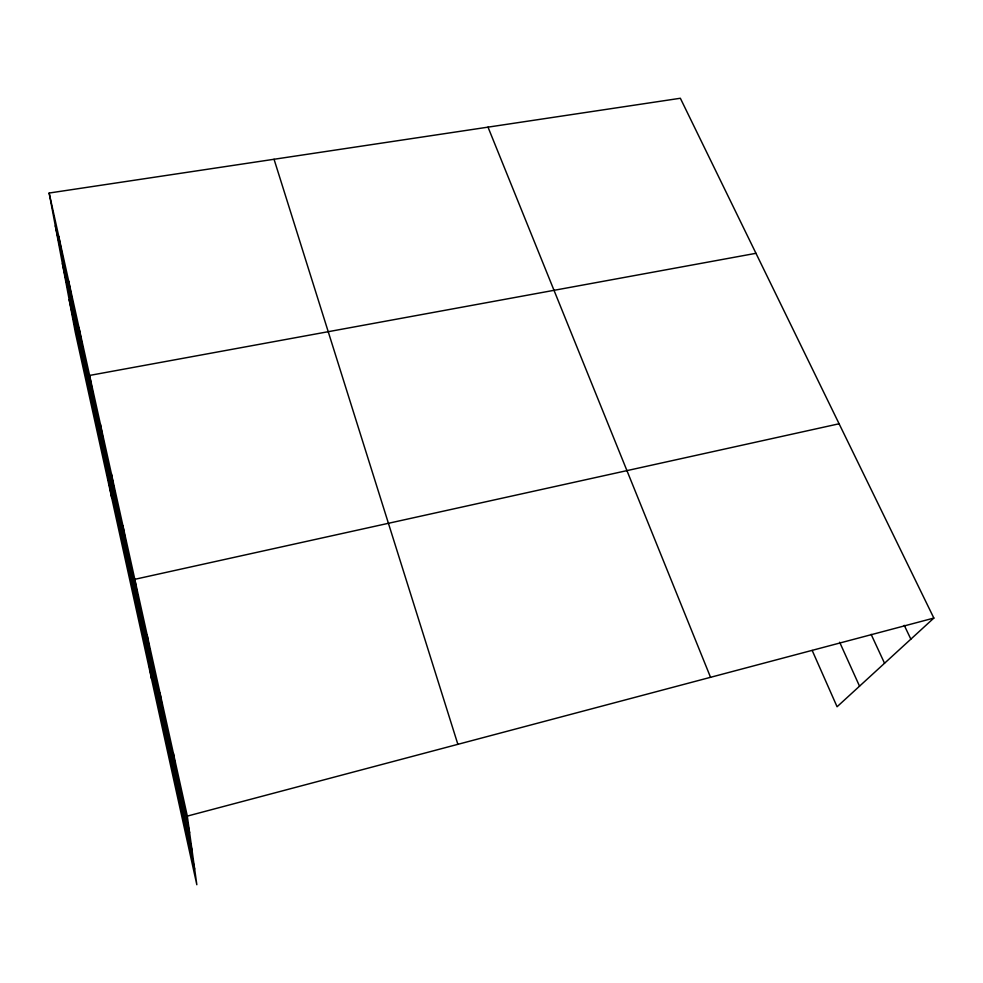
<?xml version="1.0" encoding="UTF-8"?>
<svg xmlns="http://www.w3.org/2000/svg" width="983" height="983" viewBox="0 0 983 983"><rect width="100%" height="100%" fill="white"/><g stroke="black" fill="none" stroke-linecap="round" stroke-linejoin="round"><path stroke-width="1.47" d="M49.15 193.037L187.311 816.099L196.833 884.737L75.286 332.229L49.15 193.037L680.359 98.263L933.85 618.074L837.074 706.752L812.191 650.451M187.311 816.099L933.85 618.074M839.101 423.771L134.806 579.306L151.542 678.884M755.964 253.307L89.6 375.432L111.669 497.631M904.262 625.335L910.848 639.147M871.122 634.342L884.54 663.255M839.666 642.231L859.535 686.171M488.01 127.139L710.537 677.299M274.048 159.271L457.869 744.328M55.318 225.869L189.608 832.687M62.396 263.591L192.213 851.438M69.166 299.668L194.659 869.07M58.747 236.313L64.706 268.31M68.675 281.077L74.413 312.176M78.947 327.425L84.452 357.529M100.303 423.698L105.267 451.59M111.386 473.708L116.068 500.359M122.887 525.536L127.237 550.849M147.18 635.129L150.817 657.381M160.045 693.113L163.264 713.633M173.413 753.383L176.19 772.024"/></g></svg>
